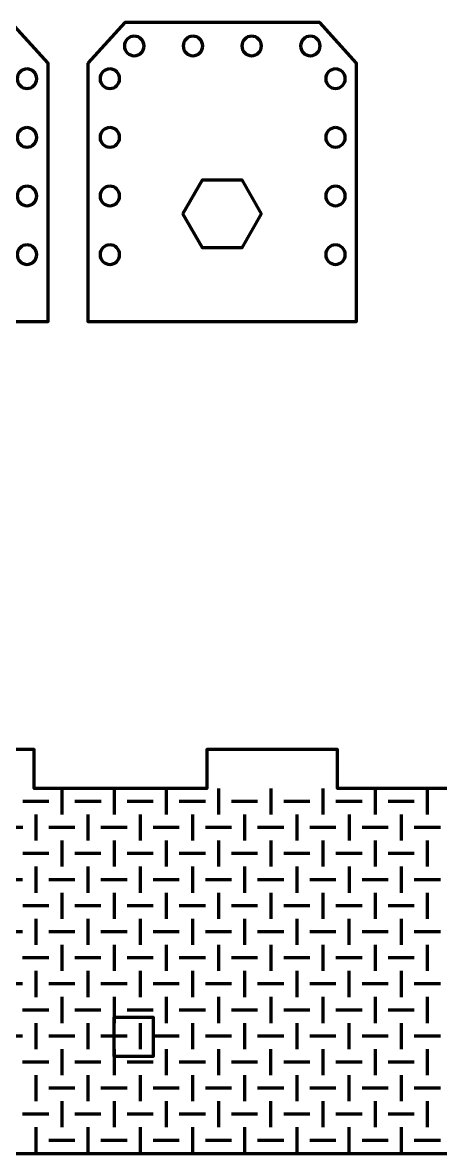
# Model space of a CAD drawing. Header units: inches. Extents: x 247 to 2765, y -1897 to -1110.
# Drawn here: x 2135.8 to 2167.8, y -1799.3 to -1712.5 of the extents above; entities that cross this region are included whole.
import ezdxf

# ---------------------------------------------------------------- set-up
doc = ezdxf.new("R2010")
doc.units = ezdxf.units.IN
doc.header["$MEASUREMENT"] = 0
doc.layers.add('Layer 1', color=7, linetype='Continuous')

# ---------------------------------------------------------------- blocks, each defined once
blk = doc.blocks.new('block 239')
at = {"layer": 'Layer 1', "color": 18, "lineweight": 70, "true_color": 0x010101}
for points in [[(1938.777, -1799.259), (2229.804, -1799.259), (2229.804, -1771.259), (2159.917, -1771.259), (2159.917, -1768.259), (2149.917, -1768.259), (2149.917, -1771.259), (2136.675, -1771.259), (2136.675, -1768.259), (2126.674, -1768.259), (2126.674, -1771.259), (2112.184, -1771.259), (2112.184, -1768.259), (2102.182, -1768.259), (2102.182, -1771.259), (2030.548, -1771.259)], [(2142.806, -1788.819), (2145.806, -1788.819), (2145.806, -1791.819), (2142.806, -1791.819), (2142.806, -1788.819)]]:
    blk.add_lwpolyline(points, dxfattribs=at)
blk = doc.blocks.new('block 240')
at = {"layer": 'Layer 1', "color": 240, "lineweight": 70, "true_color": 0xec2227}
for points in [[(2138.806, -1771.26), (2138.806, -1773.26)], [(2142.806, -1771.26), (2142.806, -1773.26)], [(2146.805, -1771.26), (2146.805, -1773.26)], [(2150.805, -1771.26), (2150.805, -1773.26)], [(2154.805, -1771.26), (2154.805, -1773.26)], [(2158.805, -1771.26), (2158.805, -1773.26)], [(2162.804, -1771.26), (2162.804, -1773.26)], [(2166.805, -1771.26), (2166.805, -1773.26)], [(2137.806, -1772.261), (2135.806, -1772.261)], [(2141.807, -1772.261), (2139.806, -1772.261)], [(2145.806, -1772.261), (2143.806, -1772.261)], [(2149.806, -1772.261), (2147.806, -1772.261)], [(2153.806, -1772.261), (2151.806, -1772.261)], [(2157.806, -1772.261), (2155.805, -1772.261)], [(2161.805, -1772.261), (2159.805, -1772.261)], [(2165.805, -1772.261), (2163.805, -1772.261)], [(2136.806, -1773.26), (2136.806, -1775.26)], [(2140.806, -1773.26), (2140.806, -1775.26)], [(2144.806, -1773.26), (2144.806, -1775.26)], [(2148.805, -1773.26), (2148.805, -1775.26)], [(2152.805, -1773.26), (2152.805, -1775.26)], [(2156.805, -1773.26), (2156.805, -1775.26)], [(2160.805, -1773.26), (2160.805, -1775.26)], [(2164.805, -1773.26), (2164.805, -1775.26)], [(2135.806, -1774.26), (2133.805, -1774.26)], [(2139.805, -1774.26), (2137.805, -1774.26)], [(2143.806, -1774.26), (2141.805, -1774.26)], [(2147.805, -1774.26), (2145.805, -1774.26)], [(2151.805, -1774.26), (2149.805, -1774.26)], [(2155.805, -1774.26), (2153.805, -1774.26)], [(2159.804, -1774.26), (2157.804, -1774.26)], [(2163.805, -1774.26), (2161.804, -1774.26)], [(2167.805, -1774.26), (2165.805, -1774.26)], [(2138.805, -1775.259), (2138.805, -1777.26)], [(2142.805, -1775.259), (2142.805, -1777.26)], [(2146.805, -1775.259), (2146.805, -1777.26)], [(2150.805, -1775.259), (2150.805, -1777.26)], [(2154.804, -1775.259), (2154.804, -1777.26)], [(2158.804, -1775.259), (2158.804, -1777.26)], [(2162.804, -1775.259), (2162.804, -1777.26)], [(2166.805, -1775.259), (2166.805, -1777.26)], [(2137.806, -1776.26), (2135.806, -1776.26)], [(2141.806, -1776.26), (2139.805, -1776.26)], [(2145.806, -1776.26), (2143.806, -1776.26)], [(2149.806, -1776.26), (2147.806, -1776.26)], [(2153.805, -1776.26), (2151.805, -1776.26)], [(2157.805, -1776.26), (2155.805, -1776.26)], [(2161.805, -1776.26), (2159.804, -1776.26)], [(2165.805, -1776.26), (2163.805, -1776.26)], [(2136.805, -1777.26), (2136.805, -1779.261)], [(2140.805, -1777.26), (2140.805, -1779.261)], [(2144.806, -1777.26), (2144.806, -1779.261)], [(2148.805, -1777.26), (2148.805, -1779.261)], [(2152.805, -1777.26), (2152.805, -1779.261)], [(2156.804, -1777.26), (2156.804, -1779.261)], [(2160.805, -1777.26), (2160.805, -1779.261)], [(2164.805, -1777.26), (2164.805, -1779.261)], [(2135.805, -1778.259), (2133.805, -1778.259)], [(2139.805, -1778.259), (2137.805, -1778.259)], [(2143.806, -1778.259), (2141.805, -1778.259)], [(2147.805, -1778.259), (2145.805, -1778.259)], [(2151.805, -1778.259), (2149.804, -1778.259)], [(2155.805, -1778.259), (2153.805, -1778.259)], [(2159.804, -1778.259), (2157.804, -1778.259)], [(2163.804, -1778.259), (2161.804, -1778.259)], [(2167.804, -1778.259), (2165.804, -1778.259)], [(2138.805, -1779.259), (2138.805, -1781.261)], [(2142.805, -1779.259), (2142.805, -1781.261)], [(2146.804, -1779.259), (2146.804, -1781.261)], [(2150.804, -1779.259), (2150.804, -1781.261)], [(2154.804, -1779.259), (2154.804, -1781.261)], [(2158.804, -1779.259), (2158.804, -1781.261)], [(2162.804, -1779.259), (2162.804, -1781.261)], [(2166.804, -1779.259), (2166.804, -1781.261)], [(2137.806, -1780.261), (2135.806, -1780.261)], [(2141.806, -1780.261), (2139.805, -1780.261)], [(2145.805, -1780.261), (2143.806, -1780.261)], [(2149.805, -1780.261), (2147.805, -1780.261)], [(2153.805, -1780.261), (2151.805, -1780.261)], [(2157.805, -1780.261), (2155.805, -1780.261)], [(2161.805, -1780.261), (2159.804, -1780.261)], [(2165.805, -1780.261), (2163.804, -1780.261)], [(2136.805, -1781.261), (2136.805, -1783.261)], [(2140.805, -1781.261), (2140.805, -1783.261)], [(2144.805, -1781.261), (2144.805, -1783.261)], [(2148.805, -1781.261), (2148.805, -1783.261)], [(2152.805, -1781.261), (2152.805, -1783.261)], [(2156.804, -1781.261), (2156.804, -1783.261)], [(2160.804, -1781.261), (2160.804, -1783.261)], [(2164.804, -1781.261), (2164.804, -1783.261)], [(2135.805, -1782.261), (2133.805, -1782.261)], [(2139.805, -1782.261), (2137.804, -1782.261)], [(2143.804, -1782.261), (2141.804, -1782.261)], [(2147.805, -1782.261), (2145.805, -1782.261)], [(2151.805, -1782.261), (2149.804, -1782.261)], [(2155.804, -1782.261), (2153.804, -1782.261)], [(2159.804, -1782.261), (2157.804, -1782.261)], [(2163.804, -1782.261), (2161.804, -1782.261)], [(2167.804, -1782.261), (2165.804, -1782.261)], [(2138.804, -1783.26), (2138.804, -1785.261)], [(2142.804, -1783.26), (2142.804, -1785.261)], [(2146.804, -1783.26), (2146.804, -1785.261)], [(2150.804, -1783.26), (2150.804, -1785.261)], [(2154.804, -1783.26), (2154.804, -1785.261)], [(2158.803, -1783.26), (2158.803, -1785.261)], [(2162.803, -1783.26), (2162.803, -1785.261)], [(2166.804, -1783.26), (2166.804, -1785.261)], [(2137.805, -1784.261), (2135.805, -1784.261)], [(2141.805, -1784.261), (2139.805, -1784.261)], [(2145.805, -1784.261), (2143.806, -1784.261)], [(2149.805, -1784.261), (2147.805, -1784.261)], [(2153.805, -1784.261), (2151.805, -1784.261)], [(2157.804, -1784.261), (2155.804, -1784.261)], [(2161.804, -1784.261), (2159.804, -1784.261)], [(2165.805, -1784.261), (2163.804, -1784.261)], [(2136.805, -1785.261), (2136.805, -1787.261)], [(2140.804, -1785.261), (2140.804, -1787.261)], [(2144.805, -1785.261), (2144.805, -1787.261)], [(2148.805, -1785.261), (2148.805, -1787.261)], [(2152.804, -1785.261), (2152.804, -1787.261)], [(2156.804, -1785.261), (2156.804, -1787.261)], [(2160.804, -1785.261), (2160.804, -1787.261)], [(2164.804, -1785.261), (2164.804, -1787.261)], [(2135.804, -1786.26), (2133.804, -1786.26)], [(2139.805, -1786.26), (2137.804, -1786.26)], [(2143.804, -1786.26), (2141.804, -1786.26)], [(2147.804, -1786.26), (2145.805, -1786.26)], [(2151.804, -1786.26), (2149.804, -1786.26)], [(2155.804, -1786.26), (2153.804, -1786.26)], [(2159.804, -1786.26), (2157.804, -1786.26)], [(2163.803, -1786.26), (2161.803, -1786.26)], [(2167.804, -1786.26), (2165.803, -1786.26)], [(2138.804, -1787.26), (2138.804, -1789.26)], [(2142.804, -1787.26), (2142.804, -1789.26)], [(2146.804, -1787.26), (2146.804, -1789.26)], [(2150.803, -1787.26), (2150.803, -1789.26)], [(2154.804, -1787.26), (2154.804, -1789.26)], [(2158.803, -1787.26), (2158.803, -1789.26)], [(2162.803, -1787.26), (2162.803, -1789.26)], [(2166.803, -1787.26), (2166.803, -1789.26)], [(2137.805, -1788.261), (2135.805, -1788.261)], [(2141.805, -1788.261), (2139.805, -1788.261)], [(2145.805, -1788.261), (2143.804, -1788.261)], [(2149.804, -1788.261), (2147.804, -1788.261)], [(2153.805, -1788.261), (2151.804, -1788.261)], [(2157.804, -1788.261), (2155.804, -1788.261)], [(2161.804, -1788.261), (2159.804, -1788.261)], [(2165.804, -1788.261), (2163.803, -1788.261)], [(2136.804, -1789.26), (2136.804, -1791.26)], [(2140.804, -1789.26), (2140.804, -1791.26)], [(2144.805, -1789.26), (2144.805, -1791.26)], [(2148.804, -1789.26), (2148.804, -1791.26)], [(2152.804, -1789.26), (2152.804, -1791.26)], [(2156.804, -1789.26), (2156.804, -1791.26)], [(2160.804, -1789.26), (2160.804, -1791.26)], [(2164.803, -1789.26), (2164.803, -1791.26)], [(2135.804, -1790.259), (2133.804, -1790.259)], [(2139.804, -1790.259), (2137.804, -1790.259)], [(2143.804, -1790.259), (2141.803, -1790.259)], [(2147.804, -1790.259), (2145.805, -1790.259)], [(2151.804, -1790.259), (2149.804, -1790.259)], [(2155.804, -1790.259), (2153.803, -1790.259)], [(2159.803, -1790.259), (2157.803, -1790.259)], [(2163.803, -1790.259), (2161.803, -1790.259)], [(2167.804, -1790.259), (2165.803, -1790.259)], [(2138.803, -1791.259), (2138.803, -1793.259)], [(2142.803, -1791.259), (2142.803, -1793.259)], [(2146.804, -1791.259), (2146.804, -1793.259)], [(2150.803, -1791.259), (2150.803, -1793.259)], [(2154.803, -1791.259), (2154.803, -1793.259)], [(2158.803, -1791.259), (2158.803, -1793.259)], [(2162.803, -1791.259), (2162.803, -1793.259)], [(2166.803, -1791.259), (2166.803, -1793.259)], [(2137.804, -1792.26), (2135.804, -1792.26)], [(2141.804, -1792.26), (2139.804, -1792.26)], [(2145.805, -1792.26), (2143.804, -1792.26)], [(2149.804, -1792.26), (2147.804, -1792.26)], [(2153.804, -1792.26), (2151.804, -1792.26)], [(2157.804, -1792.26), (2155.804, -1792.26)], [(2161.804, -1792.26), (2159.804, -1792.26)], [(2165.804, -1792.26), (2163.803, -1792.26)], [(2136.804, -1793.259), (2136.804, -1795.259)], [(2140.804, -1793.259), (2140.804, -1795.259)], [(2144.805, -1793.259), (2144.805, -1795.259)], [(2148.804, -1793.259), (2148.804, -1795.259)], [(2152.804, -1793.259), (2152.804, -1795.259)], [(2156.803, -1793.259), (2156.803, -1795.259)], [(2160.804, -1793.259), (2160.804, -1795.259)], [(2164.803, -1793.259), (2164.803, -1795.259)], [(2139.804, -1794.259), (2137.804, -1794.259)], [(2143.804, -1794.259), (2141.803, -1794.259)], [(2147.804, -1794.259), (2145.803, -1794.259)], [(2151.803, -1794.259), (2149.803, -1794.259)], [(2155.804, -1794.259), (2153.803, -1794.259)], [(2159.803, -1794.259), (2157.803, -1794.259)], [(2163.803, -1794.259), (2161.803, -1794.259)], [(2167.803, -1794.259), (2165.802, -1794.259)], [(2138.803, -1795.258), (2138.803, -1797.259)], [(2142.803, -1795.258), (2142.803, -1797.259)], [(2146.803, -1795.258), (2146.803, -1797.259)], [(2150.803, -1795.258), (2150.803, -1797.259)], [(2154.802, -1795.258), (2154.802, -1797.259)], [(2158.803, -1795.258), (2158.803, -1797.259)], [(2162.802, -1795.258), (2162.802, -1797.259)], [(2166.802, -1795.258), (2166.802, -1797.259)], [(2137.804, -1796.259), (2135.804, -1796.259)], [(2141.804, -1796.259), (2139.804, -1796.259)], [(2145.805, -1796.259), (2143.804, -1796.259)], [(2149.804, -1796.259), (2147.804, -1796.259)], [(2153.804, -1796.259), (2151.803, -1796.259)], [(2157.804, -1796.259), (2155.804, -1796.259)], [(2161.803, -1796.259), (2159.803, -1796.259)], [(2165.803, -1796.259), (2163.803, -1796.259)], [(2136.804, -1797.259), (2136.804, -1799.259)], [(2140.804, -1797.259), (2140.804, -1799.259)], [(2144.803, -1797.259), (2144.803, -1799.259)], [(2148.803, -1797.259), (2148.803, -1799.259)], [(2152.803, -1797.259), (2152.803, -1799.259)], [(2156.803, -1797.259), (2156.803, -1799.259)], [(2160.803, -1797.259), (2160.803, -1799.259)], [(2164.803, -1797.259), (2164.803, -1799.259)], [(2139.803, -1798.259), (2137.803, -1798.259)], [(2143.803, -1798.259), (2141.803, -1798.259)], [(2147.804, -1798.259), (2145.803, -1798.259)], [(2151.803, -1798.259), (2149.803, -1798.259)], [(2155.803, -1798.259), (2153.803, -1798.259)], [(2159.802, -1798.259), (2157.802, -1798.259)], [(2163.803, -1798.259), (2161.803, -1798.259)], [(2167.803, -1798.259), (2165.802, -1798.259)]]:
    blk.add_lwpolyline(points, dxfattribs=at)
blk = doc.blocks.new('block 238')
at = {"layer": 'Layer 1'}
for name in ['block 239', 'block 240']:
    blk.add_blockref(name, (0, 0), dxfattribs=at)
blk = doc.blocks.new('block 243')
at = {"layer": 'Layer 1', "color": 240, "lineweight": 70, "true_color": 0xec2227}
for points in [[(2144.352, -1713.544), (2144.766, -1713.544), (2145.102, -1713.88), (2145.102, -1714.294), (2145.102, -1714.708), (2144.766, -1715.044), (2144.352, -1715.044), (2143.938, -1715.044), (2143.602, -1714.708), (2143.602, -1714.294), (2143.602, -1713.88), (2143.938, -1713.544), (2144.352, -1713.544)], [(2148.85, -1713.544), (2149.264, -1713.544), (2149.6, -1713.88), (2149.6, -1714.294), (2149.6, -1714.708), (2149.264, -1715.044), (2148.85, -1715.044), (2148.436, -1715.044), (2148.1, -1714.708), (2148.1, -1714.294), (2148.1, -1713.88), (2148.436, -1713.544), (2148.85, -1713.544)], [(2153.347, -1713.544), (2153.761, -1713.544), (2154.097, -1713.88), (2154.097, -1714.294), (2154.097, -1714.708), (2153.761, -1715.044), (2153.347, -1715.044), (2152.933, -1715.044), (2152.597, -1714.708), (2152.597, -1714.294), (2152.597, -1713.88), (2152.933, -1713.544), (2153.347, -1713.544)], [(2157.845, -1713.544), (2158.259, -1713.544), (2158.595, -1713.88), (2158.595, -1714.294), (2158.595, -1714.708), (2158.259, -1715.044), (2157.845, -1715.044), (2157.431, -1715.044), (2157.095, -1714.708), (2157.095, -1714.294), (2157.095, -1713.88), (2157.431, -1713.544), (2157.845, -1713.544)]]:
    blk.add_open_spline(points, degree=3, knots=[0, 0, 0, 0, 1, 1, 1, 2, 2, 2, 3, 3, 3, 4, 4, 4, 4], dxfattribs=at)
blk = doc.blocks.new('block 244')
at = {"layer": 'Layer 1', "color": 240, "lineweight": 70, "true_color": 0xec2227}
for points in [[(2159.771, -1716.058), (2160.185, -1716.058), (2160.521, -1716.393), (2160.521, -1716.808), (2160.521, -1717.222), (2160.185, -1717.558), (2159.771, -1717.558), (2159.357, -1717.558), (2159.021, -1717.222), (2159.021, -1716.808), (2159.021, -1716.393), (2159.357, -1716.058), (2159.771, -1716.058)], [(2159.771, -1720.555), (2160.185, -1720.555), (2160.521, -1720.891), (2160.521, -1721.305), (2160.521, -1721.719), (2160.185, -1722.055), (2159.771, -1722.055), (2159.357, -1722.055), (2159.021, -1721.719), (2159.021, -1721.305), (2159.021, -1720.891), (2159.357, -1720.555), (2159.771, -1720.555)], [(2159.771, -1725.053), (2160.185, -1725.053), (2160.521, -1725.389), (2160.521, -1725.803), (2160.521, -1726.217), (2160.185, -1726.553), (2159.771, -1726.553), (2159.357, -1726.553), (2159.021, -1726.217), (2159.021, -1725.803), (2159.021, -1725.389), (2159.357, -1725.053), (2159.771, -1725.053)], [(2159.771, -1729.55), (2160.185, -1729.55), (2160.521, -1729.886), (2160.521, -1730.3), (2160.521, -1730.714), (2160.185, -1731.05), (2159.771, -1731.05), (2159.357, -1731.05), (2159.021, -1730.714), (2159.021, -1730.3), (2159.021, -1729.886), (2159.357, -1729.55), (2159.771, -1729.55)]]:
    blk.add_open_spline(points, degree=3, knots=[0, 0, 0, 0, 1, 1, 1, 2, 2, 2, 3, 3, 3, 4, 4, 4, 4], dxfattribs=at)
blk = doc.blocks.new('block 245')
at = {"layer": 'Layer 1', "color": 240, "lineweight": 70, "true_color": 0xec2227}
for points in [[(2142.485, -1716.058), (2142.899, -1716.058), (2143.235, -1716.393), (2143.235, -1716.808), (2143.235, -1717.222), (2142.899, -1717.558), (2142.485, -1717.558), (2142.071, -1717.558), (2141.735, -1717.222), (2141.735, -1716.808), (2141.735, -1716.393), (2142.071, -1716.058), (2142.485, -1716.058)], [(2142.485, -1720.555), (2142.899, -1720.555), (2143.235, -1720.891), (2143.235, -1721.305), (2143.235, -1721.719), (2142.899, -1722.055), (2142.485, -1722.055), (2142.071, -1722.055), (2141.735, -1721.719), (2141.735, -1721.305), (2141.735, -1720.891), (2142.071, -1720.555), (2142.485, -1720.555)], [(2142.485, -1725.053), (2142.899, -1725.053), (2143.235, -1725.389), (2143.235, -1725.803), (2143.235, -1726.217), (2142.899, -1726.553), (2142.485, -1726.553), (2142.071, -1726.553), (2141.735, -1726.217), (2141.735, -1725.803), (2141.735, -1725.389), (2142.071, -1725.053), (2142.485, -1725.053)], [(2142.485, -1729.55), (2142.899, -1729.55), (2143.235, -1729.886), (2143.235, -1730.3), (2143.235, -1730.714), (2142.899, -1731.05), (2142.485, -1731.05), (2142.071, -1731.05), (2141.735, -1730.714), (2141.735, -1730.3), (2141.735, -1729.886), (2142.071, -1729.55), (2142.485, -1729.55)]]:
    blk.add_open_spline(points, degree=3, knots=[0, 0, 0, 0, 1, 1, 1, 2, 2, 2, 3, 3, 3, 4, 4, 4, 4], dxfattribs=at)
blk = doc.blocks.new('block 242')
at = {"layer": 'Layer 1', "color": 18, "lineweight": 70, "true_color": 0x010101}
for points in [[(2140.809, -1715.617), (2140.809, -1735.431), (2161.388, -1735.431), (2161.388, -1715.617), (2158.566, -1712.501), (2143.631, -1712.501), (2140.809, -1715.617)], [(2148.085, -1727.171), (2149.585, -1724.574), (2152.585, -1724.574), (2154.085, -1727.171), (2152.585, -1729.77), (2149.585, -1729.77), (2148.085, -1727.171)]]:
    blk.add_lwpolyline(points, dxfattribs=at)
at = {"layer": 'Layer 1'}
for name in ['block 243', 'block 245', 'block 244']:
    blk.add_blockref(name, (0, 0), dxfattribs=at)
blk = doc.blocks.new('block 247')
at = {"layer": 'Layer 1', "color": 240, "lineweight": 70, "true_color": 0xec2227}
for points in [[(2120.717, -1713.544), (2121.131, -1713.544), (2121.467, -1713.88), (2121.467, -1714.294), (2121.467, -1714.708), (2121.131, -1715.044), (2120.717, -1715.044), (2120.303, -1715.044), (2119.967, -1714.708), (2119.967, -1714.294), (2119.967, -1713.88), (2120.303, -1713.544), (2120.717, -1713.544)], [(2125.214, -1713.544), (2125.628, -1713.544), (2125.964, -1713.88), (2125.964, -1714.294), (2125.964, -1714.708), (2125.628, -1715.044), (2125.214, -1715.044), (2124.8, -1715.044), (2124.464, -1714.708), (2124.464, -1714.294), (2124.464, -1713.88), (2124.8, -1713.544), (2125.214, -1713.544)], [(2129.712, -1713.544), (2130.126, -1713.544), (2130.462, -1713.88), (2130.462, -1714.294), (2130.462, -1714.708), (2130.126, -1715.044), (2129.712, -1715.044), (2129.298, -1715.044), (2128.962, -1714.708), (2128.962, -1714.294), (2128.962, -1713.88), (2129.298, -1713.544), (2129.712, -1713.544)], [(2134.209, -1713.544), (2134.623, -1713.544), (2134.959, -1713.88), (2134.959, -1714.294), (2134.959, -1714.708), (2134.623, -1715.044), (2134.209, -1715.044), (2133.795, -1715.044), (2133.459, -1714.708), (2133.459, -1714.294), (2133.459, -1713.88), (2133.795, -1713.544), (2134.209, -1713.544)]]:
    blk.add_open_spline(points, degree=3, knots=[0, 0, 0, 0, 1, 1, 1, 2, 2, 2, 3, 3, 3, 4, 4, 4, 4], dxfattribs=at)
blk = doc.blocks.new('block 248')
at = {"layer": 'Layer 1', "color": 240, "lineweight": 70, "true_color": 0xec2227}
for points in [[(2136.135, -1716.058), (2136.549, -1716.058), (2136.885, -1716.393), (2136.885, -1716.808), (2136.885, -1717.222), (2136.549, -1717.558), (2136.135, -1717.558), (2135.721, -1717.558), (2135.385, -1717.222), (2135.385, -1716.808), (2135.385, -1716.393), (2135.721, -1716.058), (2136.135, -1716.058)], [(2136.135, -1720.555), (2136.549, -1720.555), (2136.885, -1720.891), (2136.885, -1721.305), (2136.885, -1721.719), (2136.549, -1722.055), (2136.135, -1722.055), (2135.721, -1722.055), (2135.385, -1721.719), (2135.385, -1721.305), (2135.385, -1720.891), (2135.721, -1720.555), (2136.135, -1720.555)], [(2136.135, -1725.053), (2136.549, -1725.053), (2136.885, -1725.389), (2136.885, -1725.803), (2136.885, -1726.217), (2136.549, -1726.553), (2136.135, -1726.553), (2135.721, -1726.553), (2135.385, -1726.217), (2135.385, -1725.803), (2135.385, -1725.389), (2135.721, -1725.053), (2136.135, -1725.053)], [(2136.135, -1729.55), (2136.549, -1729.55), (2136.885, -1729.886), (2136.885, -1730.3), (2136.885, -1730.714), (2136.549, -1731.05), (2136.135, -1731.05), (2135.721, -1731.05), (2135.385, -1730.714), (2135.385, -1730.3), (2135.385, -1729.886), (2135.721, -1729.55), (2136.135, -1729.55)]]:
    blk.add_open_spline(points, degree=3, knots=[0, 0, 0, 0, 1, 1, 1, 2, 2, 2, 3, 3, 3, 4, 4, 4, 4], dxfattribs=at)
blk = doc.blocks.new('block 249')
at = {"layer": 'Layer 1', "color": 240, "lineweight": 70, "true_color": 0xec2227}
for points in [[(2118.849, -1716.058), (2119.263, -1716.058), (2119.599, -1716.393), (2119.599, -1716.808), (2119.599, -1717.222), (2119.263, -1717.558), (2118.849, -1717.558), (2118.435, -1717.558), (2118.099, -1717.222), (2118.099, -1716.808), (2118.099, -1716.393), (2118.435, -1716.058), (2118.849, -1716.058)], [(2118.849, -1720.555), (2119.263, -1720.555), (2119.599, -1720.891), (2119.599, -1721.305), (2119.599, -1721.719), (2119.263, -1722.055), (2118.849, -1722.055), (2118.435, -1722.055), (2118.099, -1721.719), (2118.099, -1721.305), (2118.099, -1720.891), (2118.435, -1720.555), (2118.849, -1720.555)], [(2118.849, -1725.053), (2119.263, -1725.053), (2119.599, -1725.389), (2119.599, -1725.803), (2119.599, -1726.217), (2119.263, -1726.553), (2118.849, -1726.553), (2118.435, -1726.553), (2118.099, -1726.217), (2118.099, -1725.803), (2118.099, -1725.389), (2118.435, -1725.053), (2118.849, -1725.053)], [(2118.849, -1729.55), (2119.263, -1729.55), (2119.599, -1729.886), (2119.599, -1730.3), (2119.599, -1730.714), (2119.263, -1731.05), (2118.849, -1731.05), (2118.435, -1731.05), (2118.099, -1730.714), (2118.099, -1730.3), (2118.099, -1729.886), (2118.435, -1729.55), (2118.849, -1729.55)]]:
    blk.add_open_spline(points, degree=3, knots=[0, 0, 0, 0, 1, 1, 1, 2, 2, 2, 3, 3, 3, 4, 4, 4, 4], dxfattribs=at)
blk = doc.blocks.new('block 246')
at = {"layer": 'Layer 1', "color": 18, "lineweight": 70, "true_color": 0x010101}
for points in [[(2117.173, -1715.617), (2117.173, -1735.431), (2137.752, -1735.431), (2137.752, -1715.617), (2134.93, -1712.501), (2119.995, -1712.501), (2117.173, -1715.617)], [(2124.449, -1727.171), (2125.949, -1724.574), (2128.949, -1724.574), (2130.449, -1727.171), (2128.949, -1729.77), (2125.949, -1729.77), (2124.449, -1727.171)]]:
    blk.add_lwpolyline(points, dxfattribs=at)
at = {"layer": 'Layer 1'}
for name in ['block 247', 'block 249', 'block 248']:
    blk.add_blockref(name, (0, 0), dxfattribs=at)
blk = doc.blocks.new('block 241')
at = {"layer": 'Layer 1'}
for name in ['block 246', 'block 242']:
    blk.add_blockref(name, (0, 0), dxfattribs=at)

msp = doc.modelspace()

# ---------------------------------------------------------------- block references
at = {"layer": 'Layer 1'}
for name in ['block 241', 'block 238']:
    msp.add_blockref(name, (0, 0), dxfattribs=at)

doc.saveas('drawing.dxf')
